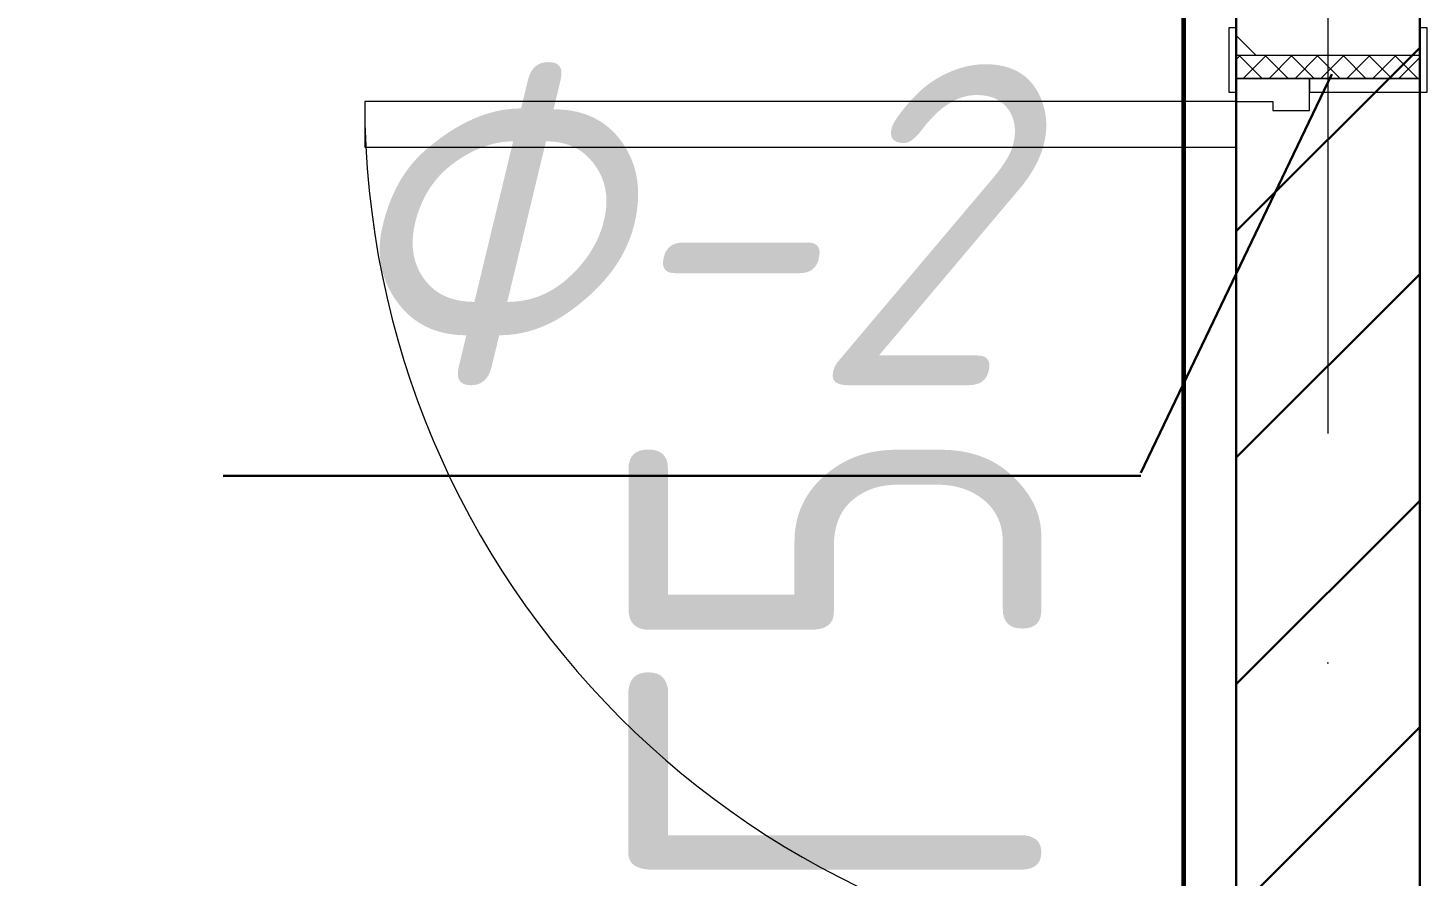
# Model space of a CAD drawing. Header units: millimetres. Extents: x -592259 to 288321, y -552984 to 293768.
# Drawn here: x 98471 to 99996, y 38580 to 39505 of the extents above; entities that cross this region are included whole.
import ezdxf

# ---------------------------------------------------------------- set-up
doc = ezdxf.new("R2010")
doc.units = ezdxf.units.MM
doc.linetypes.add('ADSK_Линия сетки', pattern=[2500, 2000, -250, 0, -250])
for name, color, linetype, lineweight in [('0.1) Блок 3.1 вып', 6, 'Continuous', 30), ('2.3.1)Фарх 3.1 вып', 160, 'Continuous', 30), ('3.3.1) Перемычки 3.1 вып.', 5, 'Continuous', 30), ('4.2) Штук 4 вып', 6, 'Continuous', 60), ('A-DOOR-____-MCUT', 250, 'Continuous', 5), ('A-DOOR-____-OTLN', 250, 'Continuous', 5), ('A-DOOR-FRAM-MCUT', 250, 'Continuous', 5), ('A-FLOR-____-OTLN', 250, 'Continuous', 9), ('A-WALL-____-PATT', 250, 'Continuous', 13), ('I-WALL-____-OTLN', 250, 'Continuous', 9), ('S-GRID-____-OTLN', 250, 'Continuous', 9)]:
    doc.layers.add(name, color=color, linetype=linetype, lineweight=lineweight)
doc.styles.add('ISOCPEUR_I', font='isocpeui.ttf', dxfattribs={"width": 0.9, "height": 12.5})
doc.styles.add('ISOCPEUR_I_1', font='ГОСТ тип А.ttf', dxfattribs={"height": 2500})

# ---------------------------------------------------------------- blocks, each defined once
blk = doc.blocks.new('Дверь_СКБ_2Ст_Фрамуга2 - Н_ВВ-17_2700x2600h_Учебные помещения_Фрамуга справа-42037370-АР1_Маркировочный план 1 этажа С2и3')
at = {"layer": 'A-DOOR-____-OTLN'}
h = blk.add_hatch(dxfattribs=at)
h.set_pattern_fill('FP_158', color=256, style=0, pattern_type=2)
h.set_pattern_definition([(135, (951.411, 164.685), (-14.1421, -14.1421), []), (225, (951.411, 164.685), (14.1421, -14.1421), [])])
h.paths.add_polyline_path([(1337.5, 100), (1337.5, -100), (1362.5, -100), (1362.5, 100)])
at = {"layer": 'A-DOOR-____-MCUT'}
for p, q in [((1312.5, 1050), (1262.5, 1050)), ((1262.5, 1050), (1262.5, 100)), ((1312.5, 100), (1312.5, 1050)), ((1262.5, 100), (1312.5, 100))]:
    blk.add_line(p, q, dxfattribs=at)
at = {"layer": 'A-DOOR-____-OTLN'}
blk.add_arc((1312.5, 100), 950, 90, 180, dxfattribs=at)
at = {"layer": 'A-DOOR-FRAM-MCUT'}
for p, q in [((1392.5, 108), (1322.5, 108)), ((1322.5, 108), (1322.5, 100)), ((1392.5, 100), (1392.5, 108)), ((1312.5, 100), (1312.5, 60)), ((1337.5, 100), (1312.5, 100)), ((1322.5, 100), (1392.5, 100)), ((1337.5, 20), (1337.5, 100)), ((1362.5, 100), (1337.5, 100)), ((1337.5, 100), (1337.5, -100)), ((1362.5, -100), (1362.5, 100)), ((1312.5, 60), (1302.5, 60)), ((1302.5, 60), (1302.5, 20)), ((1302.5, 20), (1337.5, 20)), ((1337.5, 20), (1322.5, 20)), ((1322.5, 20), (1322.5, -100)), ((1337.5, -100), (1337.5, 20)), ((1322.5, -100), (1337.5, -100)), ((1392.5, -100), (1322.5, -100)), ((1322.5, -100), (1322.5, -108)), ((1337.5, -100), (1362.5, -100)), ((1392.5, -108), (1392.5, -100)), ((1322.5, -108), (1392.5, -108))]:
    blk.add_line(p, q, dxfattribs=at)

msp = doc.modelspace()

# ---------------------------------------------------------------- hatches: boundary and pattern name
at = {"layer": '0.1) Блок 3.1 вып'}
h = msp.add_hatch(dxfattribs=at)
h.set_pattern_fill('ANSI31', color=6, scale=55)
h.paths.add_polyline_path([(99787.9138, 39775), (99987.9138, 39775), (99987.9138, 35775), (99787.9138, 35775)])
at = {"layer": 'A-WALL-____-PATT', "lineweight": 15, "true_color": 0x000000}
h = msp.add_hatch(dxfattribs=at)
h.set_pattern_fill('FP_2', color=18, style=0, pattern_type=2)
h.set_pattern_definition([(135, (12287.91, -0.0006), (-141.42136, -141.42136), [])])
h.paths.add_polyline_path([(99787.9138, 35775), (99987.9138, 35775.9407), (99987.9138, 36774.9661), (99787.9138, 36774.9661), (99787.9138, 35776.4779)])
h.paths.add_polyline_path([(99987.9138, 39474.9661), (99987.9138, 39775), (99787.9138, 39774.9661), (99787.9138, 39474.9661)])

# ---------------------------------------------------------------- linework, layer by layer
at = {"layer": '0.1) Блок 3.1 вып'}
msp.add_lwpolyline([(99787.9138, 39775), (99987.9138, 39775), (99987.9138, 35775), (99787.9138, 35775)], close=True, dxfattribs=at)
at = {"layer": '2.3.1)Фарх 3.1 вып'}
for p, q in [((99892.1617, 39454.6172), (99683.794, 39019.8219)), ((98683.794, 39016.6781), (99683.794, 39016.6781))]:
    msp.add_line(p, q, dxfattribs=at)
at = {"layer": '4.2) Штук 4 вып'}
msp.add_lwpolyline([(99625.5972, 39700.4838), (99730.4399, 39700.4838), (99730.4399, 36482.5892), (97708.2871, 36482.5892), (97708.2871, 35868.3412), (95588.0898, 35868.3412), (95588.0898, 36307.463), (91576.7669, 36307.463), (91576.7669, 35567.337), (92108.0564, 35567.337)], dxfattribs=at)
at = {"layer": 'A-FLOR-____-OTLN', "color": 18, "lineweight": 5, "true_color": 0x000000}
for p, q in [((99787.9138, 37574.9661), (99787.9138, 39374.9661)), ((99787.9138, 39374.9661), (99787.9138, 37574.9661))]:
    msp.add_line(p, q, dxfattribs=at)
at = {"layer": 'I-WALL-____-OTLN', "color": 18, "lineweight": 15, "true_color": 0x000000}
msp.add_line((99987.9138, 39434.9661), (99987.9138, 37374.9661), dxfattribs=at)
at = {"layer": 'S-GRID-____-OTLN', "color": 18, "linetype": 'ADSK_Линия сетки', "true_color": 0x000000}
msp.add_line((99887.9138, 61063.6538), (99887.9138, -2919.5356), dxfattribs=at)

# ---------------------------------------------------------------- block references
at = {"layer": 'A-DOOR-____-OTLN', "color": 18, "true_color": 0x000000, "rotation": 90}
msp.add_blockref('Дверь_СКБ_2Ст_Фрамуга2 - Н_ВВ-17_2700x2600h_Учебные помещения_Фрамуга справа-42037370-АР1_Маркировочный план 1 этажа С2и3', (99887.9138, 38112.4661), dxfattribs=at)

# ---------------------------------------------------------------- texts
at = {"layer": '2.3.1)Фарх 3.1 вып', "insert": (98797.0399, 39465.4589), "char_height": 350, "width": 448.945, "attachment_point": 1, "style": 'ISOCPEUR_I'}
msp.add_mtext('Ф-2', dxfattribs=at)
at = {"layer": '3.3.1) Перемычки 3.1 вып.', "insert": (99125.4954, 37678.729), "char_height": 450, "width": 141.097, "attachment_point": 1, "rotation": 90, "style": 'ISOCPEUR_I_1'}
msp.add_mtext('ПР-Г5', dxfattribs=at)

doc.saveas('drawing.dxf')
